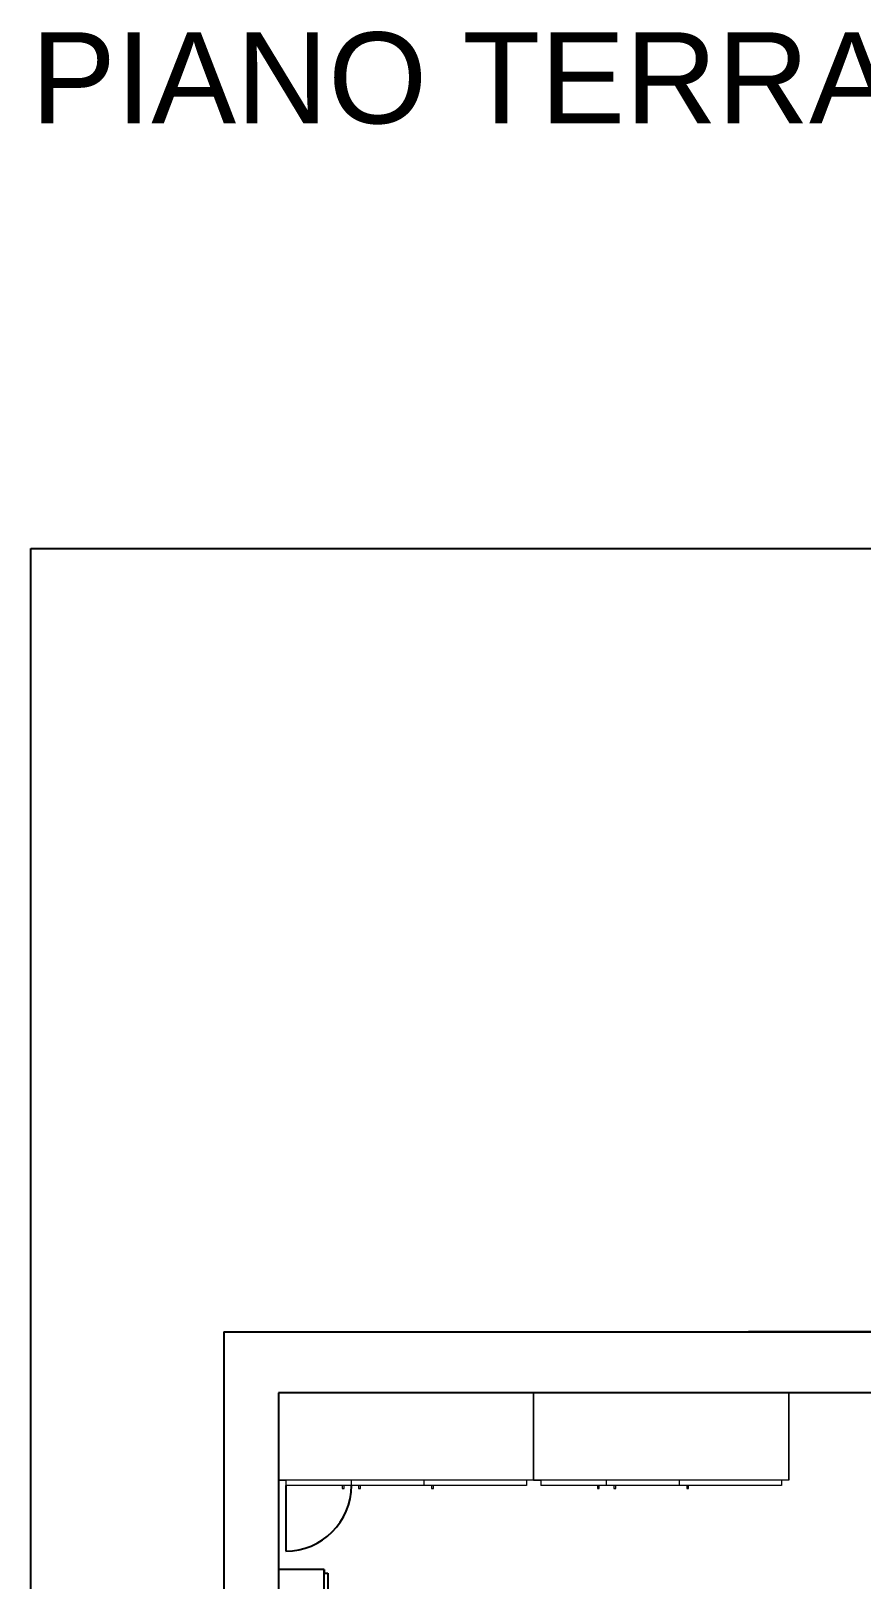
# Model space of a CAD drawing. Header units: millimetres. Extents: x 266 to 2266, y 192 to 2476.
# Drawn here: x 266 to 721, y 1626 to 2476 of the extents above; entities that cross this region are included whole.
import ezdxf

# ---------------------------------------------------------------- set-up
doc = ezdxf.new("R2010")
doc.units = ezdxf.units.MM
doc.layers.add('A-FURN', color=8, linetype='Continuous', lineweight=18)
doc.layers.add('ARREDI_salotto', color=175, linetype='Continuous')
doc.layers.add('Wall', color=43, linetype='Continuous')
doc.styles.get("Standard").update_dxf_attribs({"font": 'Arial.ttf'})

msp = doc.modelspace()

# ---------------------------------------------------------------- linework, layer by layer
for p, q in [((266.06, 2191.56), (2266.06, 2191.56)), ((266.06, 191.56), (266.06, 2191.56))]:
    msp.add_line(p, q)
at = {"layer": 'A-FURN'}
for p, q in [((401.82, 1680.11), (401.82, 1728.11)), ((541.82, 1680.11), (541.82, 1728.11)), ((541.82, 1680.11), (541.82, 1728.11)), ((541.82, 1728.11), (541.82, 1680.11)), ((681.82, 1680.11), (681.82, 1728.11)), ((681.82, 1728.11), (681.82, 1680.11)), ((541.82, 1680.11), (401.82, 1680.11)), ((401.82, 1680.11), (405.82, 1680.11)), ((405.82, 1680.11), (405.82, 1677.11)), ((537.82, 1677.11), (405.82, 1677.11)), ((436.82, 1677.11), (436.82, 1675.48)), ((436.82, 1675.48), (437.82, 1675.48)), ((437.82, 1675.48), (437.82, 1677.11)), ((441.82, 1677.11), (441.82, 1680.11)), ((445.82, 1677.11), (445.82, 1675.48)), ((445.82, 1675.48), (446.82, 1675.48)), ((446.82, 1675.48), (446.82, 1677.11)), ((481.82, 1677.11), (481.82, 1680.11)), ((485.82, 1677.11), (485.82, 1675.48)), ((485.82, 1675.48), (486.82, 1675.48)), ((486.82, 1675.48), (486.82, 1677.11)), ((541.82, 1680.11), (537.82, 1680.11)), ((537.82, 1680.11), (537.82, 1677.11)), ((681.82, 1680.11), (541.82, 1680.11)), ((541.82, 1680.11), (545.82, 1680.11)), ((545.82, 1680.11), (545.82, 1677.11)), ((677.82, 1677.11), (545.82, 1677.11)), ((576.82, 1677.11), (576.82, 1675.48)), ((576.82, 1675.48), (577.82, 1675.48)), ((577.82, 1675.48), (577.82, 1677.11)), ((581.82, 1677.11), (581.82, 1680.11)), ((585.82, 1677.11), (585.82, 1675.48)), ((585.82, 1675.48), (586.82, 1675.48)), ((586.82, 1675.48), (586.82, 1677.11)), ((621.82, 1677.11), (621.82, 1680.11)), ((625.82, 1677.11), (625.82, 1675.48)), ((625.82, 1675.48), (626.82, 1675.48)), ((626.82, 1675.48), (626.82, 1677.11)), ((681.82, 1680.11), (677.82, 1680.11)), ((677.82, 1680.11), (677.82, 1677.11))]:
    msp.add_line(p, q, dxfattribs=at)
at = {"layer": 'ARREDI_salotto'}
for p, q in [((405.82, 1677.11), (405.82, 1641.11)), ((401.82, 1641.11), (401.82, 1631.11)), ((401.82, 1631.11), (401.82, 1531.11)), ((426.82, 1631.11), (401.82, 1631.11)), ((426.82, 1531.11), (426.82, 1631.11)), ((426.82, 1631.11), (426.82, 1629.11)), ((426.82, 1629.11), (428.82, 1629.11)), ((428.82, 1629.11), (428.82, 1533.11)), ((428.82, 1629.11), (428.82, 1599.11))]:
    msp.add_line(p, q, dxfattribs=at)
msp.add_arc((405.82, 1677.11), 36, 270, 0, dxfattribs=at)
at = {"layer": 'Wall'}
for p, q in [((371.82, 1761.56), (371.82, 1435.84)), ((371.82, 1761.56), (1149.68, 1761.56)), ((1149.68, 1761.56), (659.67, 1761.56)), ((401.82, 1728.11), (401.82, 1448.4)), ((1069.81, 1728.11), (401.82, 1728.11)), ((1069.81, 1728.11), (659.67, 1728.11))]:
    msp.add_line(p, q, dxfattribs=at)

# ---------------------------------------------------------------- texts
at = {"insert": (266.06, 2474.91), "char_height": 50, "attachment_point": 1}
msp.add_mtext_dynamic_manual_height_columns('PIANO TERRA', width=1017.1208, gutter_width=12.5, heights=[0], dxfattribs=at)

doc.saveas('drawing.dxf')
